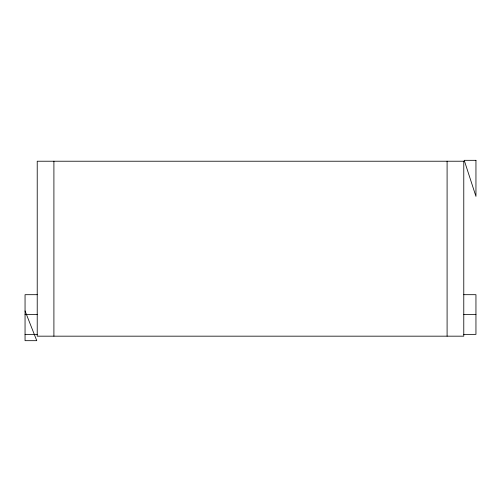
<?xml version="1.0" encoding="UTF-8"?>
<svg xmlns="http://www.w3.org/2000/svg" width="501" height="501" viewBox="0 0 501 501"><rect width="100%" height="100%" fill="white"/><g stroke="black" fill="none" stroke-linecap="round" stroke-linejoin="round"><path stroke-width="0.75" d="M37.224 294.688L25.05 294.688L25.05 340.68L36.773 340.68L25.05 310.921M463.776 294.688L475.95 294.688L475.95 334.367L463.776 334.367M25.05 314.528L37.224 314.528M463.776 314.528L475.95 314.528M25.05 334.367L37.224 334.367M447.092 161.222L447.092 336.171M53.908 161.222L53.908 336.171M475.95 160.32L464.227 160.32L475.95 196.392L475.95 160.32M463.776 161.222L37.224 161.222L37.224 336.171L463.776 336.171L463.776 161.222"/></g></svg>
